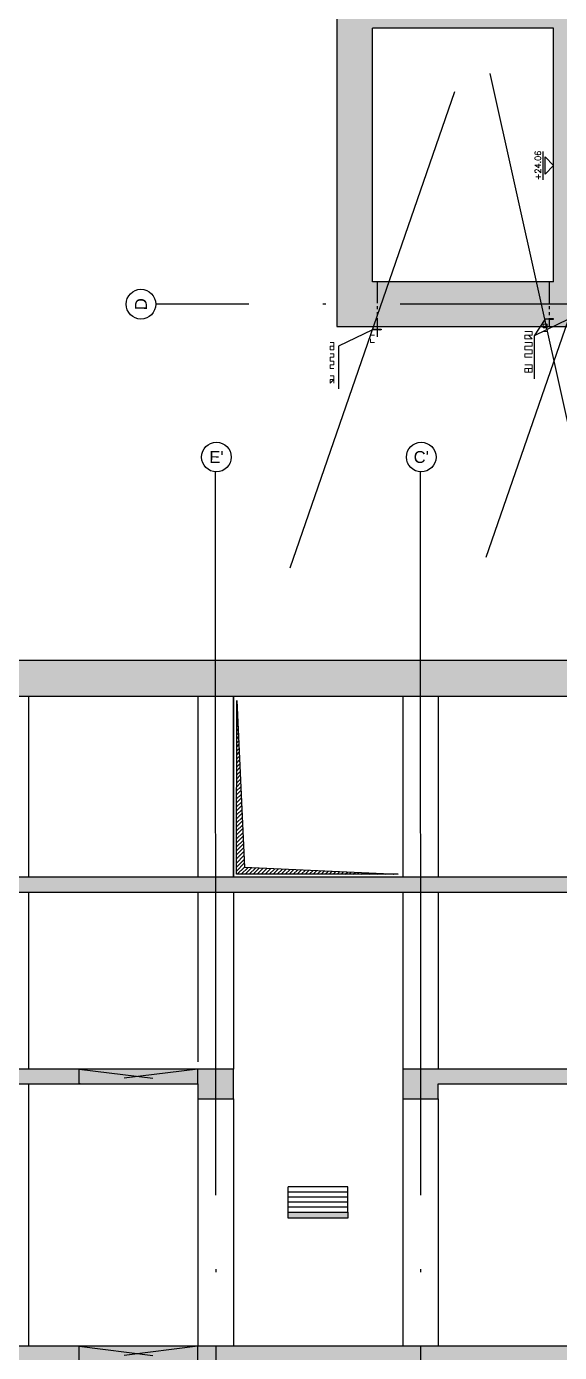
# Model space of a CAD drawing. Header units: inches. Extents: x 400392 to 401495, y 4543971 to 4544133.
# Drawn here: x 400673.31 to 400691.26, y 4544011.69 to 4544056.34 of the extents above; entities that cross this region are included whole.
import ezdxf
from ezdxf.enums import TextEntityAlignment as Align

# ---------------------------------------------------------------- set-up
doc = ezdxf.new("R2010")
doc.units = ezdxf.units.IN
doc.header["$MEASUREMENT"] = 0
for name, pattern in [('ACAD_ISO05W100', [33, 24, -3, 0, -3, 0, -3]), ('AKS', [3, 2.5, -0.25, 0, -0.25]), ('CIZGI', [0.4, 0.25, -0.15]), ('CONTINU', [0])]:
    doc.linetypes.add(name, pattern=pattern)
for name, color, linetype in [('aks prota', 2, 'AKS'), ('boşluk prota', 2, 'Continuous'), ('boşluk taraması prota', 252, 'Continuous'), ('caks prota', 4, 'Continuous'), ('görünüş prota', 4, 'Continuous'), ('inşaat derzi prota', 11, 'Continuous'), ('kesik prota', 2, 'CIZGI'), ('kesit prota', 1, 'Continuous'), ('kesit tarama prota', 252, 'Continuous'), ('kot prota', 4, 'Continuous'), ('not çizgisi prota', 4, 'Continuous'), ('PRT-CST-rc_level', 6, 'Continuous'), ('PRT-CST-rc_levermark', 4, 'Continuous'), ('st_s_su tutucu', 2, 'Continuous'), ('st_s_ölçü', 4, 'Continuous'), ('taks prota', 7, 'Continuous')]:
    doc.layers.add(name, color=color, linetype=linetype)
doc.styles.add('OLCU', font='romanstw.shx')
doc.styles.add('TAKS', font='Arial Unicode.ttf')
doc.dimstyles.new('1-50', dxfattribs={"dimtxt": 10, "dimasz": 4, "dimexe": 4, "dimexo": 8, "dimgap": 4, "dimtad": 1, "dimdec": 1, "dimrnd": 0.05, "dimzin": 9, "dimdsep": 46, "dimtxsty": 'OLCU', "dimblk1": 'OBLIQUE', "dimblk2": 'OBLIQUE', "dimsah": 1, "dimcen": 2, "dimdle": 4, "dimclrd": 4, "dimclre": 4, "dimclrt": 3, "dimadec": 1, "dimazin": 0, "dimtfac": 1, "dimtdec": 1, "dimtix": 1, "dimtmove": 2, "dimatfit": 3, "dimldrblk": 'OBLIQUE', "dimfxl": 1, "dimtvp": 1, "dimtolj": 1, "dimtzin": 1, "dimarcsym": 0})

# ---------------------------------------------------------------- blocks, each defined once
blk = doc.blocks.new('KOTK5')
at = {"layer": 'PRT-CST-rc_levermark'}
blk.add_line((217, 160), (-213, 160), dxfattribs=at)
blk.add_lwpolyline([(130, 130), (-130, 130), (0, 0)], close=True, dxfattribs=at)
at = {"layer": 'PRT-CST-rc_level', "style": 'OLCU'}
blk.add_attdef('000.00', text='', height=90, dxfattribs=at).set_placement((0, 193), align=Align.CENTER)
blk = doc.blocks.new('_Oblique')
at = {"layer": 'st_s_ölçü', "lineweight": -2}
blk.add_line((-0.5, -0.5), (0.5, 0.5), dxfattribs=at)
blk = doc.blocks.new('D')
at = {"layer": 'st_s_su tutucu', "linetype": 'CONTINU', "ltscale": 0.2}
for p, q in [((-39987.8, 52508.2), (-39992.6, 52508.2)), ((-39992.6, 52508.2), (-39992.6, 52507.4)), ((-39992.6, 52507.4), (-39990.6, 52506.1)), ((-39992.6, 52449), (-39990.6, 52450.3)), ((-39992.6, 52448.2), (-39992.6, 52449)), ((-39987.8, 52448.2), (-39992.6, 52448.2)), ((-39990.6, 52478.7), (-39991.9, 52478.7)), ((-39991.9, 52478.7), (-39991.9, 52477.7)), ((-39991.9, 52477.7), (-39990.6, 52477.7)), ((-39990.6, 52498.5), (-39991.5, 52498.5)), ((-39991.5, 52498.5), (-39991.5, 52497.9)), ((-39991.5, 52497.9), (-39990.6, 52497.9)), ((-39990.6, 52488.5), (-39991.5, 52488.5)), ((-39991.5, 52488.5), (-39991.5, 52487.9)), ((-39991.5, 52487.9), (-39990.6, 52487.9)), ((-39991.5, 52467.9), (-39991.5, 52468.5)), ((-39991.5, 52468.5), (-39990.6, 52468.5)), ((-39990.6, 52467.9), (-39991.5, 52467.9)), ((-39991.5, 52457.9), (-39991.5, 52458.5)), ((-39991.5, 52458.5), (-39990.6, 52458.5)), ((-39990.6, 52457.9), (-39991.5, 52457.9)), ((-39990.6, 52506.1), (-39990.6, 52498.5)), ((-39990.6, 52497.9), (-39990.6, 52488.5)), ((-39990.6, 52487.9), (-39990.6, 52478.7)), ((-39990.6, 52468.5), (-39990.6, 52477.7)), ((-39990.6, 52458.5), (-39990.6, 52467.9)), ((-39990.6, 52450.3), (-39990.6, 52457.9)), ((-39989.8, 52506.1), (-39987.8, 52507.4)), ((-39989.8, 52498.5), (-39989.8, 52506.1)), ((-39988.9, 52498.5), (-39989.8, 52498.5)), ((-39989.8, 52488.5), (-39989.8, 52497.9)), ((-39989.8, 52497.9), (-39988.9, 52497.9)), ((-39988.9, 52488.5), (-39989.8, 52488.5)), ((-39989.8, 52478.7), (-39989.8, 52487.9)), ((-39989.8, 52487.9), (-39988.9, 52487.9)), ((-39988.5, 52478.7), (-39989.8, 52478.7)), ((-39989.8, 52477.7), (-39988.5, 52477.7)), ((-39989.8, 52477.7), (-39989.8, 52468.5)), ((-39989.8, 52468.5), (-39988.9, 52468.5)), ((-39988.9, 52467.9), (-39989.8, 52467.9)), ((-39989.8, 52467.9), (-39989.8, 52458.5)), ((-39989.8, 52458.5), (-39988.9, 52458.5)), ((-39988.9, 52457.9), (-39989.8, 52457.9)), ((-39989.8, 52457.9), (-39989.8, 52450.3)), ((-39989.8, 52450.3), (-39987.8, 52449)), ((-39988.9, 52497.9), (-39988.9, 52498.5)), ((-39988.9, 52487.9), (-39988.9, 52488.5)), ((-39988.9, 52468.5), (-39988.9, 52467.9)), ((-39988.9, 52458.5), (-39988.9, 52457.9)), ((-39988.5, 52477.7), (-39988.5, 52478.7)), ((-39987.8, 52507.4), (-39987.8, 52508.2)), ((-39987.8, 52449), (-39987.8, 52448.2))]:
    blk.add_line(p, q, dxfattribs=at)

msp = doc.modelspace()

# ---------------------------------------------------------------- hatches: boundary and pattern name
at = {"layer": 'boşluk taraması prota', "ltscale": 2}
h = msp.add_hatch(dxfattribs=at)
h.set_pattern_fill('ANSI31', color=256, scale=0.03, style=0)
h.set_pattern_definition([(45, (399978.15645, 4543616.50486), (-0.067351921, 0.067351921), [])])
h.paths.add_polyline_path([(400680.395, 4544033.641), (400680.647, 4544028.03), (400685.831, 4544027.793), (400680.381, 4544027.793)])
at = {"layer": 'kesit tarama prota'}
h = msp.add_hatch(color=256, dxfattribs=at)
h.dxf.hatch_style = 1
h.paths.add_polyline_path([(400708.556, 4544074.143), (400683.766, 4544074.143), (400683.766, 4544072.943), (400681.856, 4544072.943), (400681.856, 4544072.643), (400697.526, 4544072.643), (400697.526, 4544064.093), (400691.566, 4544064.093), (400691.566, 4544068.593), (400691.066, 4544068.593), (400691.066, 4544064.093), (400684.966, 4544064.093), (400684.966, 4544068.593), (400681.856, 4544068.593), (400681.856, 4544068.293), (400683.766, 4544068.293), (400683.766, 4544063.093), (400683.236, 4544063.093), (400683.236, 4544061.111), (400683.766, 4544060.176), (400683.766, 4544046.243), (400708.556, 4544046.243)])
h.paths.add_polyline_path([(400706.856, 4544058.959), (400705.866, 4544060.706), (400705.866, 4544062.793), (400705.666, 4544062.793), (400705.666, 4544060.353), (400705.836, 4544060.353), (400705.836, 4544060.053), (400706.006, 4544060.053), (400706.006, 4544059.753), (400706.176, 4544059.753), (400706.176, 4544059.453), (400706.346, 4544059.453), (400706.346, 4544059.153), (400706.516, 4544059.153), (400706.516, 4544058.853), (400706.686, 4544058.853), (400706.686, 4544058.553), (400706.856, 4544058.553), (400706.856, 4544056.793), (400704.336, 4544056.793), (400704.336, 4544058.306), (400702.636, 4544061.306), (400702.636, 4544062.793), (400702.436, 4544062.793), (400702.436, 4544060.953), (400702.606, 4544060.953), (400702.606, 4544060.653), (400702.776, 4544060.653), (400702.776, 4544060.353), (400702.946, 4544060.353), (400702.946, 4544060.053), (400703.116, 4544060.053), (400703.116, 4544059.753), (400703.286, 4544059.753), (400703.286, 4544059.453), (400703.456, 4544059.453), (400703.456, 4544059.153), (400703.626, 4544059.153), (400703.626, 4544058.853), (400703.796, 4544058.853), (400703.796, 4544058.553), (400703.966, 4544058.553), (400703.966, 4544058.253), (400704.136, 4544058.253), (400704.136, 4544056.793), (400701.106, 4544056.793), (400701.106, 4544058.306), (400699.406, 4544061.306), (400699.406, 4544062.793), (400699.206, 4544062.793), (400699.206, 4544060.953), (400699.376, 4544060.953), (400699.376, 4544060.653), (400699.546, 4544060.653), (400699.546, 4544060.353), (400699.716, 4544060.353), (400699.716, 4544060.053), (400699.886, 4544060.053), (400699.886, 4544059.753), (400700.056, 4544059.753), (400700.056, 4544059.453), (400700.226, 4544059.453), (400700.226, 4544059.153), (400700.396, 4544059.153), (400700.396, 4544058.853), (400700.566, 4544058.853), (400700.566, 4544058.553), (400700.736, 4544058.553), (400700.736, 4544058.253), (400700.906, 4544058.253), (400700.906, 4544056.793), (400697.726, 4544056.793), (400697.726, 4544058.271), (400696.006, 4544061.306), (400696.006, 4544062.793), (400695.806, 4544062.793), (400695.806, 4544060.953), (400695.976, 4544060.953), (400695.976, 4544060.653), (400696.146, 4544060.653), (400696.146, 4544060.353), (400696.316, 4544060.353), (400696.316, 4544060.053), (400696.486, 4544060.053), (400696.486, 4544059.753), (400696.656, 4544059.753), (400696.656, 4544059.453), (400696.826, 4544059.453), (400696.826, 4544059.153), (400696.996, 4544059.153), (400696.996, 4544058.853), (400697.166, 4544058.853), (400697.166, 4544058.553), (400697.336, 4544058.553), (400697.336, 4544058.253), (400697.526, 4544058.253), (400697.526, 4544056.793), (400694.476, 4544056.793), (400694.476, 4544058.306), (400692.776, 4544061.306), (400692.776, 4544062.793), (400692.576, 4544062.793), (400692.576, 4544060.953), (400692.746, 4544060.953), (400692.746, 4544060.653), (400692.916, 4544060.653), (400692.916, 4544060.353), (400693.086, 4544060.353), (400693.086, 4544060.053), (400693.256, 4544060.053), (400693.256, 4544059.753), (400693.426, 4544059.753), (400693.426, 4544059.453), (400693.596, 4544059.453), (400693.596, 4544059.153), (400693.766, 4544059.153), (400693.766, 4544058.853), (400693.936, 4544058.853), (400693.936, 4544058.553), (400694.106, 4544058.553), (400694.106, 4544058.253), (400694.276, 4544058.253), (400694.276, 4544056.793), (400691.266, 4544056.793), (400691.266, 4544058.271), (400689.546, 4544061.306), (400689.546, 4544062.793), (400689.346, 4544062.793), (400689.346, 4544060.953), (400689.516, 4544060.953), (400689.516, 4544060.653), (400689.686, 4544060.653), (400689.686, 4544060.353), (400689.856, 4544060.353), (400689.856, 4544060.053), (400690.026, 4544060.053), (400690.026, 4544059.753), (400690.196, 4544059.753), (400690.196, 4544059.453), (400690.366, 4544059.453), (400690.366, 4544059.153), (400690.536, 4544059.153), (400690.536, 4544058.853), (400690.706, 4544058.853), (400690.706, 4544058.553), (400690.876, 4544058.553), (400690.876, 4544058.253), (400691.066, 4544058.253), (400691.066, 4544056.793), (400688.016, 4544056.793), (400688.016, 4544058.306), (400686.316, 4544061.306), (400686.316, 4544063.593), (400686.116, 4544063.593), (400686.116, 4544060.953), (400686.286, 4544060.953), (400686.286, 4544060.653), (400686.456, 4544060.653), (400686.456, 4544060.353), (400686.626, 4544060.353), (400686.626, 4544060.053), (400686.796, 4544060.053), (400686.796, 4544059.753), (400686.966, 4544059.753), (400686.966, 4544059.453), (400687.136, 4544059.453), (400687.136, 4544059.153), (400687.306, 4544059.153), (400687.306, 4544058.853), (400687.476, 4544058.853), (400687.476, 4544058.553), (400687.646, 4544058.553), (400687.646, 4544058.253), (400687.816, 4544058.253), (400687.816, 4544056.793), (400684.966, 4544056.793), (400684.966, 4544058.667), (400683.536, 4544061.19), (400683.536, 4544062.593), (400684.966, 4544062.593), (400684.966, 4544063.593), (400706.856, 4544063.593)], flags=16)
h.paths.add_polyline_path([(400706.856, 4544064.093), (400704.556, 4544064.093), (400704.556, 4544066.093), (400706.856, 4544066.093)], flags=16)
h.paths.add_polyline_path([(400706.856, 4544066.393), (400704.556, 4544066.393), (400704.556, 4544066.793), (400704.156, 4544066.793), (400704.156, 4544064.093), (400698.026, 4544064.093), (400698.026, 4544072.643), (400706.856, 4544072.643)], flags=16)
h.paths.add_polyline_path([(400706.856, 4544056.293), (400706.856, 4544054.293), (400704.556, 4544054.293), (400704.556, 4544056.293)], flags=16)
h.paths.add_polyline_path([(400704.156, 4544056.293), (400704.156, 4544053.593), (400704.556, 4544053.593), (400704.556, 4544053.993), (400706.856, 4544053.993), (400706.856, 4544047.743), (400698.026, 4544047.743), (400698.026, 4544056.293)], flags=16)
h.paths.add_polyline_path([(400697.526, 4544056.293), (400697.526, 4544047.743), (400691.566, 4544047.743), (400691.566, 4544056.293)], flags=16)
h.paths.add_polyline_path([(400691.066, 4544056.293), (400691.066, 4544047.743), (400684.966, 4544047.743), (400684.966, 4544056.293)], flags=16)
h = msp.add_hatch(color=256, dxfattribs=at)
h.dxf.hatch_style = 1
h.paths.add_polyline_path([(400704.481, 4544034.993), (400660.395, 4544034.993), (400660.395, 4544033.793), (400702.981, 4544033.793), (400702.981, 4544011.903), (400702.681, 4544011.903), (400702.681, 4544006.443), (400685.031, 4544006.443), (400685.031, 4544005.843), (400693.48, 4544005.843), (400693.48, 4544005.243), (400694.081, 4544005.243), (400694.081, 4544005.843), (400696.481, 4544005.843), (400696.481, 4544004.543), (400697.081, 4544004.543), (400697.081, 4544005.843), (400702.681, 4544005.843), (400702.681, 4543998.393), (400700.789, 4543998.393), (400699.8, 4543997.843), (400698.46, 4543997.843), (400697.471, 4543998.393), (400696.83, 4543998.393), (400696.83, 4544000.123), (400697.581, 4544000.123), (400697.581, 4544000.323), (400695.881, 4544000.323), (400695.881, 4544000.123), (400696.58, 4544000.123), (400696.58, 4543998.393), (400685.555, 4543998.393), (400685.555, 4543996.393), (400696.952, 4543996.393), (400697.941, 4543995.843), (400700.319, 4543995.843), (400701.308, 4543995.843), (400704.481, 4543995.843)])
h = msp.add_hatch(color=256, dxfattribs=at)
h.dxf.hatch_style = 1
h.paths.add_polyline_path([(400697.381, 4544027.693), (400660.395, 4544027.693), (400660.395, 4544026.893), (400663.281, 4544026.893), (400663.281, 4544027.193), (400696.881, 4544027.193), (400696.881, 4544026.693), (400697.381, 4544026.693)])
h = msp.add_hatch(color=256, dxfattribs=at)
h.dxf.hatch_style = 1
h.paths.add_polyline_path([(400680.281, 4544021.233), (400660.395, 4544021.233), (400660.395, 4544020.433), (400663.281, 4544020.433), (400663.281, 4544020.733), (400679.081, 4544020.733), (400679.081, 4544020.233), (400680.281, 4544020.233)])
h = msp.add_hatch(color=256, dxfattribs=at)
h.dxf.hatch_style = 1
h.paths.add_polyline_path([(400697.081, 4544021.233), (400685.981, 4544021.233), (400685.981, 4544020.233), (400687.181, 4544020.233), (400687.181, 4544020.733), (400697.081, 4544020.733)])
h = msp.add_hatch(color=256, dxfattribs=at)
h.dxf.hatch_style = 1
h.paths.add_polyline_path([(400684.128, 4544016.415), (400682.128, 4544016.415), (400682.128, 4544016.215), (400684.128, 4544016.215)], flags=17)
h = msp.add_hatch(color=256, dxfattribs=at)
h.dxf.hatch_style = 1
h.paths.add_polyline_path([(400697.081, 4544011.903), (400661.781, 4544011.903), (400661.781, 4543995.843), (400667.795, 4543995.843), (400668.79, 4543996.393), (400680.755, 4543996.393), (400680.755, 4543998.393), (400669.68, 4543998.393), (400669.68, 4544000.123), (400670.381, 4544000.123), (400670.381, 4544000.323), (400668.681, 4544000.323), (400668.681, 4544000.123), (400669.43, 4544000.123), (400669.43, 4543998.393), (400668.79, 4543998.393), (400667.795, 4543997.84), (400666.465, 4543997.84), (400665.471, 4543998.393), (400663.581, 4543998.393), (400663.581, 4544005.843), (400681.231, 4544005.843), (400681.231, 4544006.443), (400663.581, 4544006.443), (400663.581, 4544010.903), (400673.381, 4544010.903), (400673.381, 4544011.403), (400697.081, 4544011.403)])

# ---------------------------------------------------------------- linework, layer by layer
at = {"layer": 'aks prota', "ltscale": 10}
for p, q in [((400710.895, 4544046.993), (400677.664, 4544046.993)), ((400679.705, 4543986.892), (400679.68, 4544041.347)), ((400686.605, 4543986.892), (400686.58, 4544041.347))]:
    msp.add_line(p, q, dxfattribs=at)
at = {"layer": 'boşluk prota', "ltscale": 0.05}
msp.add_lwpolyline([(400680.395, 4544033.641), (400680.647, 4544028.03), (400685.831, 4544027.793), (400680.381, 4544027.793)], close=True, dxfattribs=at)
at = {"layer": 'caks prota', "ltscale": 0.05}
for centre in [(400677.164, 4544046.993), (400679.705, 4544041.846), (400686.605, 4544041.846)]:
    msp.add_circle(centre, 0.5, dxfattribs=at)
at = {"layer": 'görünüş prota'}
for p, q in [((400673.381, 4544027.693), (400673.381, 4544033.793)), ((400679.081, 4544033.793), (400679.081, 4544027.693)), ((400680.281, 4544033.793), (400680.281, 4544027.693)), ((400685.981, 4544033.793), (400685.981, 4544027.693)), ((400687.181, 4544033.793), (400687.181, 4544027.693)), ((400673.381, 4544021.233), (400673.381, 4544027.193)), ((400679.081, 4544027.193), (400679.081, 4544021.483)), ((400680.281, 4544027.193), (400680.281, 4544021.233)), ((400685.981, 4544027.193), (400685.981, 4544021.233)), ((400687.181, 4544027.193), (400687.181, 4544021.233)), ((400673.381, 4544011.903), (400673.381, 4544020.733)), ((400679.081, 4544020.233), (400679.081, 4544011.903)), ((400680.281, 4544020.233), (400680.281, 4544011.903)), ((400685.981, 4544020.233), (400685.981, 4544011.903)), ((400687.181, 4544020.233), (400687.181, 4544011.903))]:
    msp.add_line(p, q, dxfattribs=at)
at = {"layer": 'görünüş prota', "color": 4}
for p, q in [((400684.128, 4544017.265), (400682.128, 4544017.265)), ((400684.128, 4544017.095), (400682.128, 4544017.095)), ((400684.128, 4544016.925), (400682.128, 4544016.925)), ((400684.128, 4544016.755), (400682.128, 4544016.755)), ((400684.128, 4544016.585), (400682.128, 4544016.585))]:
    msp.add_line(p, q, dxfattribs=at)
at = {"layer": 'görünüş prota'}
msp.add_lwpolyline([(400680.281, 4544033.793), (400685.981, 4544033.793), (400685.981, 4544027.693), (400680.281, 4544027.693)], close=True, dxfattribs=at)
at = {"layer": 'görünüş prota', "color": 4}
for points in [[(400682.128, 4544016.415), (400682.128, 4544017.265)], [(400684.128, 4544016.415), (400684.128, 4544017.265)]]:
    msp.add_lwpolyline(points, dxfattribs=at)
at = {"layer": 'inşaat derzi prota', "linetype": 'ACAD_ISO05W100', "ltscale": 0.03}
for points in [[(400685.116, 4544047.743), (400685.116, 4544045.889)], [(400690.916, 4544047.743), (400690.916, 4544046.243)]]:
    msp.add_lwpolyline(points, dxfattribs=at)
at = {"layer": 'kesik prota', "ltscale": 10}
for points in [[(400679.081, 4544021.233), (400675.081, 4544020.733), (400675.081, 4544021.233), (400679.081, 4544020.733), (400679.081, 4544021.233)], [(400679.081, 4544011.903), (400675.081, 4544011.403), (400675.081, 4544011.903), (400679.081, 4544011.403), (400679.081, 4544011.903)]]:
    msp.add_lwpolyline(points, dxfattribs=at)
at = {"layer": 'kesit prota', "color": 1}
for p, q in [((400691.066, 4544056.293), (400684.966, 4544056.293)), ((400684.966, 4544047.743), (400684.966, 4544056.293)), ((400691.066, 4544047.743), (400691.066, 4544056.293)), ((400691.066, 4544047.743), (400684.966, 4544047.743))]:
    msp.add_line(p, q, dxfattribs=at)
for points in [[(400691.066, 4544064.093), (400684.966, 4544064.093), (400684.966, 4544068.593), (400681.856, 4544068.593), (400681.856, 4544068.293), (400683.766, 4544068.293), (400683.766, 4544063.093), (400683.236, 4544063.093), (400683.236, 4544061.111), (400683.766, 4544060.176), (400683.766, 4544046.243), (400708.556, 4544046.243), (400708.556, 4544074.143), (400683.766, 4544074.143), (400683.766, 4544072.943), (400681.856, 4544072.943)], [(400704.481, 4544034.993), (400660.395, 4544034.993)], [(400660.395, 4544033.793), (400702.981, 4544033.793), (400702.981, 4544011.903), (400702.681, 4544011.903), (400702.681, 4544006.443), (400685.031, 4544006.443), (400685.031, 4544005.843), (400693.47, 4544005.843)], [(400660.395, 4544027.693), (400660.395, 4544026.893), (400663.281, 4544026.893), (400663.281, 4544027.193), (400696.881, 4544027.193), (400696.881, 4544026.693), (400697.381, 4544026.693), (400697.381, 4544027.693), (400660.395, 4544027.693)], [(400669.43, 4543998.393), (400668.79, 4543998.393), (400667.795, 4543997.84), (400666.465, 4543997.84), (400665.471, 4543998.393), (400663.581, 4543998.393), (400663.581, 4544005.843), (400681.231, 4544005.843), (400681.231, 4544006.443), (400663.581, 4544006.443), (400663.581, 4544010.903), (400673.381, 4544010.903), (400673.381, 4544011.403), (400697.081, 4544011.403), (400697.081, 4544011.903), (400661.781, 4544011.903), (400661.781, 4543995.843), (400667.795, 4543995.843), (400668.79, 4543996.393)]]:
    msp.add_lwpolyline(points, dxfattribs=at)
for points in [[(400680.281, 4544020.233), (400680.281, 4544021.233), (400660.395, 4544021.233), (400660.395, 4544020.433), (400663.281, 4544020.433), (400663.281, 4544020.733), (400679.081, 4544020.733), (400679.081, 4544020.233)], [(400682.128, 4544016.415), (400684.128, 4544016.415), (400684.128, 4544016.215), (400682.128, 4544016.215)]]:
    msp.add_lwpolyline(points, close=True, dxfattribs=at)
at = {"layer": 'kesit prota'}
msp.add_lwpolyline([(400697.081, 4544021.233), (400685.981, 4544021.233), (400685.981, 4544020.233), (400687.181, 4544020.233), (400687.181, 4544020.733), (400697.081, 4544020.733)], dxfattribs=at)
at = {"layer": 'st_s_ölçü', "color": 6, "lineweight": 0}
for points in [[(400685.026, 4544045.945), (400684.902, 4544045.945), (400685.026, 4544045.945)], [(400690.843, 4544046.193), (400690.719, 4544046.193), (400690.719, 4544046.316), (400690.843, 4544046.316), (400690.843, 4544046.193)]]:
    msp.add_lwpolyline(points, close=True, dxfattribs=at)
for points in [[(400690.1, 4544045.945), (400690.224, 4544045.945), (400690.348, 4544045.945), (400690.348, 4544046.069), (400690.224, 4544046.069), (400690.1, 4544046.069)], [(400690.1, 4544045.945), (400690.1, 4544045.821), (400690.224, 4544045.821), (400690.348, 4544045.821), (400690.224, 4544045.945)], [(400690.719, 4544046.069), (400690.843, 4544046.069)], [(400683.541, 4544045.574), (400683.665, 4544045.574), (400683.665, 4544045.698), (400683.541, 4544045.698)], [(400683.541, 4544045.574), (400683.541, 4544045.45), (400683.665, 4544045.45), (400683.665, 4544045.574)], [(400684.902, 4544045.698), (400684.902, 4544045.821), (400684.902, 4544045.698), (400685.026, 4544045.698)], [(400690.1, 4544045.574), (400690.224, 4544045.574), (400690.348, 4544045.574), (400690.348, 4544045.698), (400690.224, 4544045.698), (400690.1, 4544045.698)], [(400690.1, 4544045.574), (400690.348, 4544045.574)], [(400690.1, 4544045.45), (400690.1, 4544045.574)], [(400683.541, 4544045.203), (400683.665, 4544045.203), (400683.665, 4544045.326), (400683.541, 4544045.326)], [(400683.541, 4544045.203), (400683.665, 4544045.203)], [(400683.541, 4544045.079), (400683.541, 4544045.203)], [(400683.541, 4544044.955), (400683.665, 4544044.955), (400683.665, 4544045.079), (400683.541, 4544045.079)], [(400690.1, 4544045.326), (400690.224, 4544045.326), (400690.348, 4544045.326), (400690.348, 4544045.45), (400690.224, 4544045.45), (400690.1, 4544045.45)], [(400690.1, 4544045.203), (400690.1, 4544045.326)], [(400690.1, 4544045.203), (400690.348, 4544045.203)], [(400683.541, 4544044.831), (400683.541, 4544044.955)], [(400683.541, 4544044.831), (400683.665, 4544044.831)], [(400683.541, 4544044.46), (400683.665, 4544044.46), (400683.665, 4544044.584), (400683.541, 4544044.584)], [(400690.1, 4544044.831), (400690.224, 4544044.831), (400690.348, 4544044.831), (400690.348, 4544044.955), (400690.224, 4544044.955), (400690.1, 4544044.955)], [(400690.1, 4544044.831), (400690.1, 4544044.708), (400690.224, 4544044.708), (400690.224, 4544044.831), (400690.348, 4544044.831), (400690.348, 4544044.708), (400690.224, 4544044.708)], [(400683.541, 4544044.46), (400683.541, 4544044.336), (400683.665, 4544044.46), (400683.665, 4544044.336)]]:
    msp.add_lwpolyline(points, dxfattribs=at)

# ---------------------------------------------------------------- block references
at = {"layer": 'kot prota', "linetype": 'CONTINU', "ltscale": 0.1}
ref = msp.add_blockref('KOTK5', (400691.066, 4544051.664), dxfattribs=dict(at, xscale=-0.002222222222222222, yscale=0.002222222222222222, zscale=0.002222222222222222, rotation=89.9999999999036))
ref.add_attrib('000.00', '+24.06', dxfattribs={"layer": 'PRT-CST-rc_level', "height": 0.2, "rotation": 90, "style": 'OLCU'}).set_placement((400690.637, 4544051.664), align=Align.CENTER)
at = {"layer": 'st_s_ölçü', "xscale": 0.004999999999999998, "yscale": 0.004999999999999998, "zscale": 0.004999999999999998, "rotation": 269.9999999999999}
for p in [(400428.525, 4543846.542), (400422.725, 4543846.188)]:
    msp.add_blockref('D', p, dxfattribs=at)

# ---------------------------------------------------------------- texts
at = {"layer": 'taks prota', "style": 'TAKS'}
for s, rotation, p in [('D', 89.5052, (400677.164, 4544046.993)), ("E'", 359.5052, (400679.705, 4544041.846)), ("C'", 359.5052, (400686.605, 4544041.846))]:
    msp.add_text(s, height=0.4, rotation=rotation, dxfattribs=at).set_placement(p, align=Align.MIDDLE_CENTER)

# ---------------------------------------------------------------- leaders
at = {"layer": 'not çizgisi prota'}
for points in [[(400691.566, 4544046.488), (400690.416, 4544045.929), (400690.416, 4544044.491)], [(400690.767, 4544046.481), (400690.416, 4544045.929), (400690.416, 4544044.479)], [(400698.026, 4544046.488), (400696.876, 4544045.929), (400696.876, 4544044.491)], [(400697.227, 4544046.481), (400696.876, 4544045.929), (400696.876, 4544044.479)], [(400684.966, 4544046.134), (400683.816, 4544045.575), (400683.816, 4544044.137)]]:
    msp.add_leader(points, dimstyle='1-50', override={"dimasz": 12, "dimgap": 4, "dimtad": 0}, dxfattribs=at)

doc.saveas('drawing.dxf')
